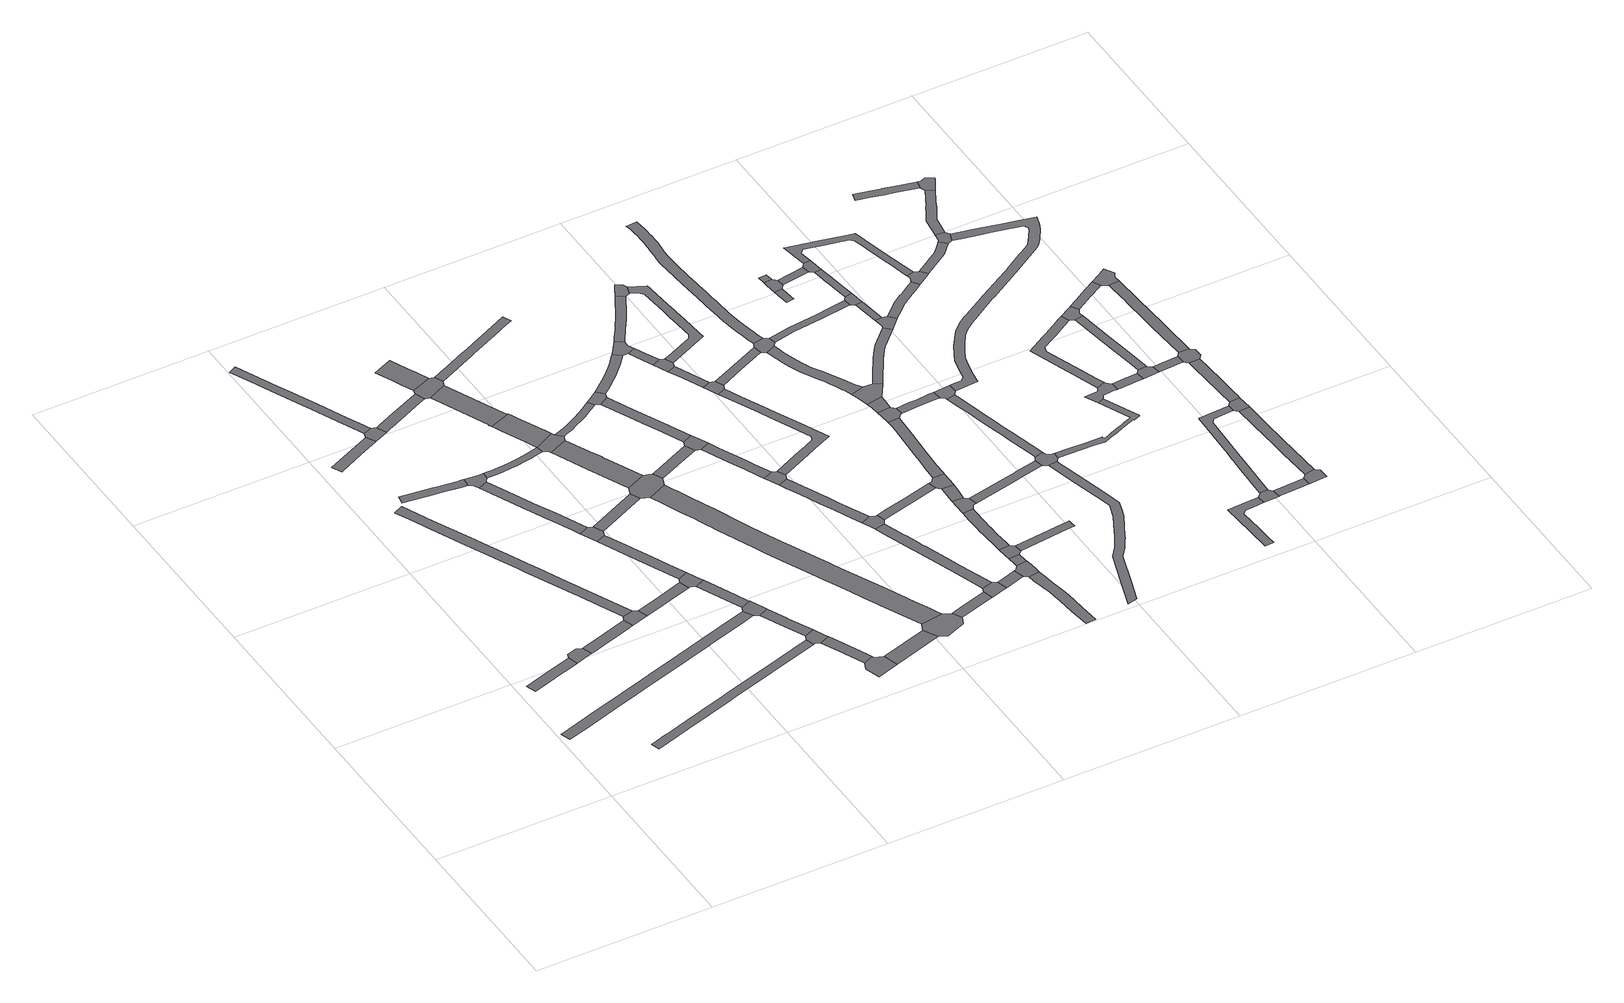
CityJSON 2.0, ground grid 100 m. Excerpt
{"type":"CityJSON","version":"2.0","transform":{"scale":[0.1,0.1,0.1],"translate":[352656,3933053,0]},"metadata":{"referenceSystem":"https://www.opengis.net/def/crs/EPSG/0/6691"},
"CityObjects":{
"road1":{"type":"Road","attributes":{"RoadStructureAttribute.sectionType":"1"},"geometry":[{"type":"MultiSurface","lod":"1","boundaries":[[[0,1,2,3,4,5,6,7,8,9]]]}]},
"road2":{"type":"Road","geometry":[{"type":"MultiSurface","lod":"1","boundaries":[[[10,6,5,11,12,13,14]]]}]},
"road3":{"type":"Road","attributes":{"RoadStructureAttribute.sectionType":"1"},"geometry":[{"type":"MultiSurface","lod":"1","boundaries":[[[15,16,17,18,19,20,21,22,23,24,25,26,27,28,29,30,31,32,33,34,35,36,37,38,39,40,41]]]}]},
"road4":{"type":"Road","attributes":{"RoadStructureAttribute.sectionType":"1"},"geometry":[{"type":"MultiSurface","lod":"1","boundaries":[[[12,42,43,44,45,46,47,48,49,50,13]]]}]},
"road5":{"type":"Road","attributes":{"RoadStructureAttribute.sectionType":"1"},"geometry":[{"type":"MultiSurface","lod":"1","boundaries":[[[51,52,53,54,55,56,57,58,59,60,61,62,63,64,65,66,67,68,69,70,71,72]]]}]},
"road6":{"type":"Road","attributes":{"RoadStructureAttribute.sectionType":"1"},"geometry":[{"type":"MultiSurface","lod":"1","boundaries":[[[73,74,75,76,77,78,79,80,81,82,83,84,85,86,87,88,89,90,91,92,93,94,95,96,97,98,99,100,101]]]}]},
"road7":{"type":"Road","attributes":{"RoadStructureAttribute.sectionType":"1"},"geometry":[{"type":"MultiSurface","lod":"1","boundaries":[[[102,103,104,105,106,107,108,109]]]}]},
"road8":{"type":"Road","geometry":[{"type":"MultiSurface","lod":"1","boundaries":[[[87,86,47,46,110,111]]]}]},
"road9":{"type":"Road","attributes":{"RoadStructureAttribute.sectionType":"1"},"geometry":[{"type":"MultiSurface","lod":"1","boundaries":[[[112,113,114,115,116,117,118,119,120,121,122,123,124]]]}]},
"road10":{"type":"Road","attributes":{"RoadStructureAttribute.sectionType":"1"},"geometry":[{"type":"MultiSurface","lod":"1","boundaries":[[[125,126,127,128,129,130,131,132,133,134,135,136,137,138,139,140,141,142,143]]]}]},
"road11":{"type":"Road","geometry":[{"type":"MultiSurface","lod":"1","boundaries":[[[144,125,143,106,105,145,146]]]}]},
"road12":{"type":"Road","attributes":{"RoadStructureAttribute.sectionType":"1"},"geometry":[{"type":"MultiSurface","lod":"1","boundaries":[[[110,147,148,149,111]]]}]},
"road13":{"type":"Road","geometry":[{"type":"MultiSurface","lod":"1","boundaries":[[[123,150,151,152,153,154,155,156,157,124]]]}]},
"road14":{"type":"Road","attributes":{"RoadStructureAttribute.sectionType":"1"},"geometry":[{"type":"MultiSurface","lod":"1","boundaries":[[[158,159,160,153,152,161,162,163,164,165,166,167]]]}]},
"road15":{"type":"Road","geometry":[{"type":"MultiSurface","lod":"1","boundaries":[[[168,169,170,167,166,171]]]}]},
"road16":{"type":"Road","attributes":{"RoadStructureAttribute.sectionType":"1"},"geometry":[{"type":"MultiSurface","lod":"1","boundaries":[[[172,173,174,175,176,146,145,177,178,179,180,181]]]}]},
"road17":{"type":"Road","attributes":{"RoadStructureAttribute.sectionType":"1"},"geometry":[{"type":"MultiSurface","lod":"1","boundaries":[[[182,183,184,185,186,168,171,187,188,189,190,191]]]}]},
"road18":{"type":"Road","geometry":[{"type":"MultiSurface","lod":"1","boundaries":[[[190,192,148,147,193,194,195,196,191]]]}]},
"road19":{"type":"Road","attributes":{"RoadStructureAttribute.sectionType":"1"},"geometry":[{"type":"MultiSurface","lod":"1","boundaries":[[[197,198,199,195,194,200,201]]]}]},
"road20":{"type":"Road","geometry":[{"type":"MultiSurface","lod":"1","boundaries":[[[202,203,204,197,201,205,28,27]]]}]},
"road21":{"type":"Road","attributes":{"RoadStructureAttribute.sectionType":"1"},"geometry":[{"type":"MultiSurface","lod":"1","boundaries":[[[206,207,208,209,210,211,212,213,155,154,214,215,216,217,218,219,220,221,222,223,224]]]}]},
"road22":{"type":"Road","attributes":{"RoadStructureAttribute.sectionType":"1"},"geometry":[{"type":"MultiSurface","lod":"1","boundaries":[[[202,225,226,227,228,229,230,203]]]}]},
"road23":{"type":"Road","geometry":[{"type":"MultiSurface","lod":"1","boundaries":[[[231,232,233,234,228,227,51,72]]]}]},
"road24":{"type":"Road","attributes":{"RoadStructureAttribute.sectionType":"1"},"geometry":[{"type":"MultiSurface","lod":"1","boundaries":[[[235,236,237,170,169,238,239,240]]]}]},
"road25":{"type":"Road","attributes":{"RoadStructureAttribute.sectionType":"1"},"geometry":[{"type":"MultiSurface","lod":"1","boundaries":[[[232,241,242,243,244,245,233]]]}]},
"road26":{"type":"Road","geometry":[{"type":"MultiSurface","lod":"1","boundaries":[[[246,243,242,247,248,249,250]]]}]},
"road27":{"type":"Road","attributes":{"RoadStructureAttribute.sectionType":"1"},"geometry":[{"type":"MultiSurface","lod":"1","boundaries":[[[251,252,253,254,255,256,257,258]]]}]},
"road28":{"type":"Road","geometry":[{"type":"MultiSurface","lod":"1","boundaries":[[[180,259,260,261,262,255,254,181]]]}]},
"road29":{"type":"Road","attributes":{"RoadStructureAttribute.sectionType":"1"},"geometry":[{"type":"MultiSurface","lod":"1","boundaries":[[[263,264,265,260,259,266,267,268,269,270]]]}]},
"road30":{"type":"Road","attributes":{"RoadStructureAttribute.sectionType":"7"},"geometry":[{"type":"MultiSurface","lod":"1","boundaries":[[[271,272,273,274,275,276,224,277,278,279,280,281,282,283,284,285,263,270]]]}]},
"road31":{"type":"Road","geometry":[{"type":"MultiSurface","lod":"1","boundaries":[[[286,287,277,224,223,288,289,290]]]}]},
"road32":{"type":"Road","attributes":{"RoadStructureAttribute.sectionType":"1"},"geometry":[{"type":"MultiSurface","lod":"1","boundaries":[[[291,292,293,294,290,289,295,296]]]}]},
"road33":{"type":"Road","attributes":{"RoadStructureAttribute.sectionType":"1"},"geometry":[{"type":"MultiSurface","lod":"1","boundaries":[[[249,297,298,250]]]}]},
"road34":{"type":"Road","geometry":[{"type":"MultiSurface","lod":"1","boundaries":[[[235,240,299,300,301,302,303,291,296]]]}]},
"road35":{"type":"Road","attributes":{"RoadStructureAttribute.sectionType":"1"},"geometry":[{"type":"MultiSurface","lod":"1","boundaries":[[[304,305,306,307,308,309,310,311,312,313,314,315,316,317,318,319,320,321,322,323,324,325,326,327,328,329,330,300,299,331,332,333,334,335,336,337,338,339,340,341,342,343,344,345,346,347,348,349,350,351,352,353]]]}]},
"road36":{"type":"Road","attributes":{"RoadStructureAttribute.sectionType":"1"},"geometry":[{"type":"MultiSurface","lod":"1","boundaries":[[[286,354,355,356,357,358,359,360,361,362,363,364,365,366,367,287]]]}]},
"road37":{"type":"Road","attributes":{"RoadStructureAttribute.sectionType":"1"},"geometry":[{"type":"MultiSurface","lod":"1","boundaries":[[[368,369,370,371,372,373,374,375,376,377,378,379,380,381,382,383,262,261]]]}]},
"road38":{"type":"Road","geometry":[{"type":"MultiSurface","lod":"1","boundaries":[[[352,298,297,384,385,386,387,353]]]}]},
"road39":{"type":"Road","attributes":{"RoadStructureAttribute.sectionType":"1"},"geometry":[{"type":"MultiSurface","lod":"1","boundaries":[[[302,388,389,390,391,392,393,394,303]]]}]},
"road40":{"type":"Road","geometry":[{"type":"MultiSurface","lod":"1","boundaries":[[[395,396,363,362,397,398,399]]]}]},
"road41":{"type":"Road","attributes":{"RoadStructureAttribute.sectionType":"1"},"geometry":[{"type":"MultiSurface","lod":"1","boundaries":[[[400,401,402,403,404,398,397,405,406,407,408,409]]]}]},
"road42":{"type":"Road","geometry":[{"type":"MultiSurface","lod":"1","boundaries":[[[410,400,409,391,390,411]]]}]},
"road43":{"type":"Road","attributes":{"RoadStructureAttribute.sectionType":"1"},"geometry":[{"type":"MultiSurface","lod":"1","boundaries":[[[412,413,414,415,416,387,386]]]}]},
"road44":{"type":"Road","attributes":{"RoadStructureAttribute.sectionType":"1"},"geometry":[{"type":"MultiSurface","lod":"1","boundaries":[[[417,418,419,420,421,422,423,424,425,410,411]]]}]},
"road45":{"type":"Road","geometry":[{"type":"MultiSurface","lod":"1","boundaries":[[[426,427,422,421,428,429,430,431]]]}]},
"road46":{"type":"Road","attributes":{"RoadStructureAttribute.sectionType":"1"},"geometry":[{"type":"MultiSurface","lod":"1","boundaries":[[[432,433,434,435,436,437,438,439,440,441,442,443,444,445,395,399]]]}]},
"road47":{"type":"Road","attributes":{"RoadStructureAttribute.sectionType":"1"},"geometry":[{"type":"MultiSurface","lod":"1","boundaries":[[[430,446,447,448,449,450,451,452,453,454,455,456,431]]]}]},
"road48":{"type":"Road","geometry":[{"type":"MultiSurface","lod":"1","boundaries":[[[457,458,459,460,453,452,461,462]]]}]},
"road49":{"type":"Road","attributes":{"RoadStructureAttribute.sectionType":"1"},"geometry":[{"type":"MultiSurface","lod":"1","boundaries":[[[463,464,465,466,467,468,469,470,471,472,473,474,475,476,477,478,457,462]]]}]},
"road50":{"type":"Road","geometry":[{"type":"MultiSurface","lod":"1","boundaries":[[[469,415,414,479,480,481,482,483,470]]]}]},
"road51":{"type":"Road","geometry":[{"type":"MultiSurface","lod":"1","boundaries":[[[484,485,486,441,440,487,488,489,490]]]}]},
"road52":{"type":"Road","attributes":{"RoadStructureAttribute.sectionType":"1"},"geometry":[{"type":"MultiSurface","lod":"1","boundaries":[[[482,481,491,492]]]}]},
"road53":{"type":"Road","attributes":{"RoadStructureAttribute.sectionType":"1"},"geometry":[{"type":"MultiSurface","lod":"1","boundaries":[[[493,494,495,496,488,487]]]}]},
"road54":{"type":"Road","geometry":[{"type":"MultiSurface","lod":"1","boundaries":[[[495,494,497,498,499,500,501]]]}]},
"road55":{"type":"Road","attributes":{"RoadStructureAttribute.sectionType":"1"},"geometry":[{"type":"MultiSurface","lod":"1","boundaries":[[[497,502,503,504,505,498]]]}]},
"road56":{"type":"Road","attributes":{"RoadStructureAttribute.sectionType":"1"},"geometry":[{"type":"MultiSurface","lod":"1","boundaries":[[[506,507,508,509,510,511,512,513,514,515,516,517,518,519,520,521,522,523,524,525,526]]]}]},
"road57":{"type":"Road","geometry":[{"type":"MultiSurface","lod":"1","boundaries":[[[527,528,529,504,503,530,531]]]}]},
"road58":{"type":"Road","attributes":{"RoadStructureAttribute.sectionType":"1"},"geometry":[{"type":"MultiSurface","lod":"1","boundaries":[[[532,533,534,535,536,537,538,539,540,427,426,541,542,543,544,545,546,547,527,531]]]}]},
"road59":{"type":"Road","attributes":{"RoadStructureAttribute.sectionType":"1"},"geometry":[{"type":"MultiSurface","lod":"1","boundaries":[[[548,549,550,459,458,551,552,553,554,555]]]}]},
"road60":{"type":"Road","geometry":[{"type":"MultiSurface","lod":"1","boundaries":[[[491,506,526,556,557,558,559,560,492]]]}]},
"road61":{"type":"Road","attributes":{"RoadStructureAttribute.sectionType":"1"},"geometry":[{"type":"MultiSurface","lod":"1","boundaries":[[[561,562,559,558,563,564]]]}]},
"road62":{"type":"Road","attributes":{"RoadStructureAttribute.sectionType":"1"},"geometry":[{"type":"MultiSurface","lod":"1","boundaries":[[[565,566,567,568,569,570,571,484,490,572,573,574,575,576,577]]]}]},
"road63":{"type":"Road","geometry":[{"type":"MultiSurface","lod":"1","boundaries":[[[578,579,561,564,580,581,582]]]}]},
"road64":{"type":"Road","attributes":{"RoadStructureAttribute.sectionType":"1"},"geometry":[{"type":"MultiSurface","lod":"1","boundaries":[[[583,584,585,586,587,588,589,590,591,592,593,594,595,596,597,598,578,582]]]}]},
"road65":{"type":"Road","attributes":{"RoadStructureAttribute.sectionType":"1"},"geometry":[{"type":"MultiSurface","lod":"1","boundaries":[[[500,599,600,601,602,603,604,605,606,607,608,609,610,611,612,613,614,615,616,617,618,619,620,621,501]]]}]},
"road66":{"type":"Road","geometry":[{"type":"MultiSurface","lod":"1","boundaries":[[[622,623,624,625,591,590,626,627,628]]]}]},
"road67":{"type":"Road","attributes":{"RoadStructureAttribute.sectionType":"1"},"geometry":[{"type":"MultiSurface","lod":"1","boundaries":[[[528,629,630,631,632,633,529]]]}]},
"road68":{"type":"Road","attributes":{"RoadStructureAttribute.sectionType":"1"},"geometry":[{"type":"MultiSurface","lod":"1","boundaries":[[[634,635,636,637,638,639,623,622]]]}]},
"road69":{"type":"Road","geometry":[{"type":"MultiSurface","lod":"1","boundaries":[[[609,608,640,641,642,565,577]]]}]},
"road70":{"type":"Road","geometry":[{"type":"MultiSurface","lod":"1","boundaries":[[[554,637,636,643,644,645,646,555]]]}]},
"road71":{"type":"Road","attributes":{"RoadStructureAttribute.sectionType":"1"},"geometry":[{"type":"MultiSurface","lod":"1","boundaries":[[[647,648,649,650,581,580]]]}]},
"road72":{"type":"Road","attributes":{"RoadStructureAttribute.sectionType":"1"},"geometry":[{"type":"MultiSurface","lod":"1","boundaries":[[[651,652,653,654,655,656,657,658,645,644,659,660,661,662,663,664,665,666]]]}]},
"road73":{"type":"Road","geometry":[{"type":"MultiSurface","lod":"1","boundaries":[[[667,668,669,670,671,672,631,630]]]}]},
"road74":{"type":"Road","attributes":{"RoadStructureAttribute.sectionType":"1"},"geometry":[{"type":"MultiSurface","lod":"1","boundaries":[[[673,674,675,676,677,678,679,680,681,682,683,684,668,667,685,686,687,688,689,690,691,692,693,694,695,696,697,698,699,700,701,702,703,704]]]}]},
"road75":{"type":"Road","geometry":[{"type":"MultiSurface","lod":"1","boundaries":[[[705,706,707,708,709,710,711,651,666]]]}]},
"road76":{"type":"Road","attributes":{"RoadStructureAttribute.sectionType":"1"},"geometry":[{"type":"MultiSurface","lod":"1","boundaries":[[[627,712,713,714,715,716,717,718,628]]]}]},
"road77":{"type":"Road","attributes":{"RoadStructureAttribute.sectionType":"1"},"geometry":[{"type":"MultiSurface","lod":"1","boundaries":[[[719,720,721,722,709,708,723,724]]]}]},
"road78":{"type":"Road","geometry":[{"type":"MultiSurface","lod":"1","boundaries":[[[703,725,726,727,719,724,728,729,730,704]]]}]},
"road79":{"type":"Road","attributes":{"RoadStructureAttribute.sectionType":"1"},"geometry":[{"type":"MultiSurface","lod":"1","boundaries":[[[731,732,733,734,735,736,737,738,739,740,741,742,743,744,745,746,747,748,749,750,751,752,753,754,755,756,757,758]]]}]},
"road80":{"type":"Road","attributes":{"RoadStructureAttribute.sectionType":"1"},"geometry":[{"type":"MultiSurface","lod":"1","boundaries":[[[759,760,761,762,763,764,765,766,767,768,769,770,771,772,773,774,775,776,777,778,779,780,781,782,783,784,785,786,672,671,787,788,789,790,791,792,793,794,795,796,797,798,799,800,801,802,803,804,805,806,807,808,809,810,811,812,813,814,815,816,817,818,819,820]]]}]},
"road81":{"type":"Road","attributes":{"RoadStructureAttribute.sectionType":"1"},"geometry":[{"type":"MultiSurface","lod":"1","boundaries":[[[706,821,822,823,824,825,826,827,828,707]]]}]},
"road82":{"type":"Road","attributes":{"RoadStructureAttribute.sectionType":"1"},"geometry":[{"type":"MultiSurface","lod":"1","boundaries":[[[829,830,831,670,669,832,833,834,835,836]]]}]},
"road83":{"type":"Road","geometry":[{"type":"MultiSurface","lod":"1","boundaries":[[[745,837,838,839,840,841,842,843,844,845,715,714,746]]]}]},
"road84":{"type":"Road","attributes":{"RoadStructureAttribute.sectionType":"1"},"geometry":[{"type":"MultiSurface","lod":"1","boundaries":[[[846,847,848,849,850,851,852,853,854,843,842,855,856,857,858,859,860,861,862]]]}]},
"road85":{"type":"Road","attributes":{"RoadStructureAttribute.sectionType":"1"},"geometry":[{"type":"MultiSurface","lod":"1","boundaries":[[[863,864,865,866,867,868,730,729,869,870,871,872,873,874,875,876,877]]]}]},
"road86":{"type":"Road","geometry":[{"type":"MultiSurface","lod":"1","boundaries":[[[825,824,878,846,862,879,880]]]}]},
"road87":{"type":"Road","attributes":{"RoadStructureAttribute.sectionType":"1"},"geometry":[{"type":"MultiSurface","lod":"1","boundaries":[[[881,882,883,884,885,886]]]}]},
"road88":{"type":"Road","geometry":[{"type":"MultiSurface","lod":"1","boundaries":[[[887,888,889,890,891,881,886]]]}]},
"road89":{"type":"Road","attributes":{"RoadStructureAttribute.sectionType":"1"},"geometry":[{"type":"MultiSurface","lod":"1","boundaries":[[[892,893,890,889]]]}]},
"road90":{"type":"Road","attributes":{"RoadStructureAttribute.sectionType":"1"},"geometry":[{"type":"MultiSurface","lod":"1","boundaries":[[[888,887,894,895]]]}]},
"road91":{"type":"Road","attributes":{"RoadStructureAttribute.sectionType":"1"},"geometry":[{"type":"MultiSurface","lod":"1","boundaries":[[[896,897,898,899]]]}]},
"road92":{"type":"Road","geometry":[{"type":"MultiSurface","lod":"1","boundaries":[[[876,900,901,902,899,898,903,904,877]]]}]},
"road93":{"type":"Road","geometry":[{"type":"MultiSurface","lod":"1","boundaries":[[[835,905,897,896,906,907,908,909,910,836]]]}]},
"road94":{"type":"Road","attributes":{"RoadStructureAttribute.sectionType":"1"},"geometry":[{"type":"MultiSurface","lod":"1","boundaries":[[[911,912,913,914,909,908,915,916,917]]]}]},
"road95":{"type":"Road","geometry":[{"type":"MultiSurface","lod":"1","boundaries":[[[894,911,917,918,919,895]]]}]},
"road96":{"type":"Road","attributes":{"RoadStructureAttribute.sectionType":"1"},"geometry":[{"type":"MultiSurface","lod":"1","boundaries":[[[920,921,922,923,924,925,926,927,928,929,930,931,932,933,934,935,936,937,838,837,938,939,940,941,942,943,944,945,946,947,948,949,950,951,952]]]}]},
"road97":{"type":"Road","attributes":{"RoadStructureAttribute.sectionType":"1"},"geometry":[{"type":"MultiSurface","lod":"1","boundaries":[[[953,954,955,956,957,958,959,960,961,962,963,964,965,966]]]}]},
"road98":{"type":"Road","attributes":{"RoadStructureAttribute.sectionType":"1"},"geometry":[{"type":"MultiSurface","lod":"1","boundaries":[[[967,968,969,970,971,902,901,972,973,974,975,976,977]]]}]},
"road99":{"type":"Road","attributes":{"RoadStructureAttribute.sectionType":"1"},"geometry":[{"type":"MultiSurface","lod":"1","boundaries":[[[978,979,980,981,982,983,984,985,919,918,986,987,988,989,990,991,992,993,994,995,996,997,998,999]]]}]},
"road100":{"type":"Road","geometry":[{"type":"MultiSurface","lod":"1","boundaries":[[[1000,966,965,1001,1002,1003,1004]]]}]},
"road101":{"type":"Road","geometry":[{"type":"MultiSurface","lod":"1","boundaries":[[[951,1005,1006,1007,1008,1009,1010,1011,1012,1013,1014,952]]]}]},
"road102":{"type":"Road","geometry":[{"type":"MultiSurface","lod":"1","boundaries":[[[976,1015,1016,1017,999,998,1018,1019,977]]]}]},
"road103":{"type":"Road","attributes":{"RoadStructureAttribute.sectionType":"1"},"geometry":[{"type":"MultiSurface","lod":"1","boundaries":[[[1020,1021,1022,1023,1024,1025,1026,1012,1011,1027,1028,1029,1030,1031,1032,1033,1034,1035,1036]]]}]},
"road104":{"type":"Road","attributes":{"RoadStructureAttribute.sectionType":"1"},"geometry":[{"type":"MultiSurface","lod":"1","boundaries":[[[1037,1038,1039,1040,1041,1002,1001]]]}]},
"road105":{"type":"Road","attributes":{"RoadStructureAttribute.sectionType":"1"},"geometry":[{"type":"MultiSurface","lod":"1","boundaries":[[[1042,1043,1044,1045,1046,1047,1048,1008,1007]]]}]},
"road106":{"type":"Road","attributes":{"RoadStructureAttribute.sectionType":"1"},"geometry":[{"type":"MultiSurface","lod":"1","boundaries":[[[1049,1050,1051,1052,1053,1054,1055,1056,1057,1058,1059,1060,1061,1062,1063,1064,1065,1066,1067,1068,1069,1070,1071,1072,1073,1074,1075,1076,1077,1078,1079,1080,880,879,1081,1082,1083,1084,1085,1086,1087,1088,1089,1090,1091,1092,1093,1094,1095,1096,1097,1098,1099,1100,1101,1102,1103,1104,1105,1106,1107,1108,1109,1110,1111]]]}]},
"road107":{"type":"Road","attributes":{"RoadStructureAttribute.sectionType":"1"},"geometry":[{"type":"MultiSurface","lod":"1","boundaries":[[[1112,1113,1114,1115,1116,1117,1118,1004,1003,1119,1120,1121,1122,1123,1124,1125,1126]]]}]},
"road108":{"type":"Road","attributes":{"RoadStructureAttribute.sectionType":"1"},"geometry":[{"type":"MultiSurface","lod":"1","boundaries":[[[1016,1127,1128,1129,1130,1131,1132,1133,1017]]]}]},
"road109":{"type":"Road","geometry":[{"type":"MultiSurface","lod":"1","boundaries":[[[1134,1135,1040,1039,1136,1137]]]}]},
"road110":{"type":"Road","geometry":[{"type":"MultiSurface","lod":"1","boundaries":[[[1138,1045,1044,1139,1140,1141]]]}]},
"road111":{"type":"Road","attributes":{"RoadStructureAttribute.sectionType":"1"},"geometry":[{"type":"MultiSurface","lod":"1","boundaries":[[[1142,1143,1144,1145,1138,1141,1146,1147,1148,1149,1150,1151]]]}]},
"road112":{"type":"Road","attributes":{"RoadStructureAttribute.sectionType":"1"},"geometry":[{"type":"MultiSurface","lod":"1","boundaries":[[[1152,1153,1154,1155,1135,1134,1156,1157,1158,1159,1160,1161,1162,1163]]]}]},
"road113":{"type":"Road","geometry":[{"type":"MultiSurface","lod":"1","boundaries":[[[1164,1165,1166,1129,1128,1049,1111]]]}]},
"road114":{"type":"Road","geometry":[{"type":"MultiSurface","lod":"1","boundaries":[[[1150,1167,1168,1169,1170,1171,1172,1036,1035,1151]]]}]},
"road115":{"type":"Road","attributes":{"RoadStructureAttribute.sectionType":"1"},"geometry":[{"type":"MultiSurface","lod":"1","boundaries":[[[1173,1140,1139,1174]]]}]},
"road116":{"type":"Road","geometry":[{"type":"MultiSurface","lod":"1","boundaries":[[[1125,1163,1162,1175,1176,1126]]]}]},
"road117":{"type":"Road","attributes":{"RoadStructureAttribute.sectionType":"1"},"geometry":[{"type":"MultiSurface","lod":"1","boundaries":[[[1177,1178,1179,1180,1181,1182,1183,1184,1185,1186,1187,1188,1189,1190]]]}]},
"road118":{"type":"Road","attributes":{"RoadStructureAttribute.sectionType":"1"},"geometry":[{"type":"MultiSurface","lod":"1","boundaries":[[[1175,1191,1192,1193,1194,1195,1196,1197,1198,1199,1200,1176]]]}]},
"road119":{"type":"Road","attributes":{"RoadStructureAttribute.sectionType":"1"},"geometry":[{"type":"MultiSurface","lod":"1","boundaries":[[[1201,1202,1203,1204,1205,1165,1164,1206,1207,1208,1209,1210,1211,1212]]]}]},
"road120":{"type":"Road","attributes":{"RoadStructureAttribute.sectionType":"1"},"geometry":[{"type":"MultiSurface","lod":"1","boundaries":[[[1213,1214,1215,1216,1170,1169,1217,1218,1219]]]}]},
"road121":{"type":"Road","geometry":[{"type":"MultiSurface","lod":"1","boundaries":[[[1197,1196,1220,1221,1222,1223,1224,1173,1174]]]}]},
"road122":{"type":"Road","attributes":{"RoadStructureAttribute.sectionType":"1"},"geometry":[{"type":"MultiSurface","lod":"1","boundaries":[[[1225,1226,1227,1228,1229,1230,1231,1232,1223,1222,1233,1234,1235,1236,1237,1238,1239]]]}]},
"road123":{"type":"Road","geometry":[{"type":"MultiSurface","lod":"1","boundaries":[[[1211,1240,1241,1242,1243,1177,1190,1212]]]}]},
"road124":{"type":"Road","geometry":[{"type":"MultiSurface","lod":"1","boundaries":[[[1244,1245,1246,1247,1213,1219,1225,1239]]]}]}
},
"vertices":[
[81,893,0],[102,899,0],[178,922,0],[248,944,0],[322,967,0],[369,981,0],[351,1038,0],[246,1006,0],[209,995,0],[63,951,0],
[362,1066,0],[417,996,0],[467,1012,0],[449,1069,0],[421,1082,0],
[43,483,0],[135,511,0],[152,516,0],[398,593,0],[438,605,0],[624,663,0],[671,677,0],[724,693,0],[1011,781,0],[1028,786,0],[1115,813,0],[1243,853,0],[1308,873,0],[1280,928,0],[1248,918,0],[993,839,0],[829,788,0],[706,751,0],[630,727,0],[584,713,0],[461,675,0],[420,662,0],[343,639,0],[240,607,0],[192,593,0],[134,575,0],[25,541,0],
[482,1016,0],[550,1037,0],[613,1057,0],[735,1095,0],[753,1100,0],[735,1158,0],[593,1114,0],[562,1104,0],[467,1075,0],
[1440,579,0],[1160,492,0],[1153,490,0],[1127,482,0],[885,409,0],[867,403,0],[719,357,0],[622,327,0],[580,314,0],[496,288,0],[451,275,0],[442,272,0],[372,251,0],[387,202,0],[584,263,0],[595,266,0],[882,354,0],[920,366,0],[1127,430,0],[1170,443,0],[1192,450,0],[1454,531,0],
[170,2448,0],[219,2341,0],[248,2276,0],[351,2052,0],[373,2004,0],[458,1818,0],[481,1769,0],[499,1730,0],[560,1596,0],[606,1495,0],[623,1459,0],[623,1458,0],[703,1282,0],[747,1185,0],[807,1200,0],[770,1281,0],[678,1483,0],[673,1494,0],[641,1563,0],[554,1753,0],[553,1756,0],[520,1828,0],[492,1889,0],[442,1998,0],[427,2029,0],[397,2096,0],[375,2144,0],[303,2301,0],[225,2473,0],
[104,2855,0],[112,2859,0],[252,2924,0],[369,2977,0],[339,3030,0],[328,3024,0],[230,2980,0],[78,2910,0],
[852,1131,0],[833,1188,0],
[589,2504,0],[585,2505,0],[562,2506,0],[472,2517,0],[428,2523,0],[248,2545,0],[242,2496,0],[415,2475,0],[459,2469,0],[556,2457,0],[576,2455,0],[590,2454,0],[595,2504,0],
[395,3079,0],[365,3145,0],[336,3208,0],[260,3375,0],[224,3453,0],[196,3516,0],[158,3597,0],[128,3664,0],[54,3825,0],[9,3804,0],[42,3729,0],[63,3684,0],[111,3577,0],[179,3432,0],[216,3352,0],[232,3316,0],[279,3213,0],[320,3123,0],[348,3058,0],
[409,3074,0],[448,3013,0],[423,3068,0],
[1137,1218,0],[1120,1276,0],[981,1233,0],
[594,2451,0],[616,2436,0],[629,2407,0],[683,2432,0],[700,2457,0],[701,2497,0],[681,2497,0],[635,2501,0],
[858,2051,0],[812,2149,0],[722,2347,0],[752,2138,0],[758,2124,0],[803,2026,0],[815,2000,0],[866,1891,0],[884,1850,0],[938,1876,0],
[981,1781,0],[992,1810,0],[966,1866,0],[927,1756,0],
[684,3187,0],[577,3139,0],[521,3113,0],[478,3094,0],[456,3084,0],[480,3027,0],[490,3032,0],[709,3133,0],[741,3147,0],[718,3202,0],
[1142,1429,0],[1101,1518,0],[1085,1555,0],[1065,1598,0],[1033,1668,0],[981,1637,0],[1025,1540,0],[1029,1530,0],[1132,1304,0],[1188,1330,0],
[1120,1277,0],[1148,1222,0],[1176,1209,0],[1230,1236,0],[1212,1276,0],
[1347,980,0],[1341,992,0],[1310,1061,0],[1249,1046,0],[1291,955,0],
[1336,860,0],[1390,885,0],[1380,907,0],[1289,950,0],
[1000,2533,0],[945,2520,0],[903,2512,0],[861,2505,0],[822,2501,0],[772,2498,0],[759,2498,0],[726,2497,0],[709,2457,0],[751,2457,0],[788,2459,0],[795,2459,0],[838,2463,0],[881,2468,0],[923,2474,0],[965,2482,0],[1008,2491,0],[1039,2499,0],[1034,2541,0],
[1345,840,0],[1389,743,0],[1452,606,0],[1507,632,0],[1445,766,0],[1441,774,0],
[1464,534,0],[1490,521,0],[1546,547,0],[1533,575,0],
[1252,1996,0],[1113,1933,0],[1109,1931,0],[1100,1860,0],[1134,1876,0],[1277,1942,0],
[1550,393,0],[1601,281,0],[1657,307,0],[1644,337,0],[1569,498,0],
[1663,295,0],[1581,235,0],[1608,149,0],[1733,188,0],[1708,275,0],
[630,3441,0],[672,3350,0],[698,3293,0],[726,3230,0],[837,3276,0],[806,3344,0],[782,3396,0],[739,3491,0],
[768,3138,0],[875,3190,0],[887,3219,0],[865,3265,0],
[1035,2838,0],[996,2924,0],[905,3125,0],[780,3112,0],[881,2889,0],[917,2811,0],[913,2809,0],[920,2795,0],
[930,2775,0],[932,2771,0],[934,2765,0],[945,2742,0],[1005,2606,0],[1023,2565,0],[1149,2603,0],[1146,2609,0],[1131,2642,0],[1130,2644,0],[1070,2773,0],[1059,2797,0],[1051,2813,0],[1047,2825,0],[1040,2840,0],
[1193,2550,0],[1158,2582,0],[1067,2487,0],[1074,2471,0],[1181,2522,0],
[1378,2093,0],[1277,2313,0],[1274,2321,0],[1243,2387,0],[1165,2270,0],[1269,2044,0],
[2018,277,0],[1976,357,0],
[1324,1924,0],[1432,1975,0],[1448,2017,0],[1450,2022,0],[1425,2077,0],
[2106,453,0],[2091,486,0],[2053,570,0],[2013,657,0],[2002,682,0],[1969,754,0],[1876,954,0],[1848,1015,0],[1836,1042,0],[1774,1177,0],[1758,1212,0],[1752,1226,0],[1732,1269,0],[1728,1277,0],[1683,1380,0],[1660,1433,0],[1639,1482,0],[1596,1585,0],[1576,1636,0],[1564,1666,0],[1555,1688,0],[1529,1750,0],[1511,1791,0],[1505,1806,0],[1477,1873,0],[1467,1896,0],[1451,1931,0],[1357,1848,0],[1400,1744,0],[1430,1674,0],[1443,1642,0],[1465,1590,0],[1466,1587,0],[1486,1538,0],[1528,1435,0],[1573,1332,0],[1599,1271,0],[1618,1227,0],[1641,1177,0],[1645,1168,0],[1646,1167,0],[1691,1068,0],[1764,910,0],[1767,904,0],[1818,792,0],[1849,723,0],[1886,643,0],[1891,631,0],[1996,403,0],[2121,421,0],
[1214,2560,0],[1253,2575,0],[1291,2595,0],[1330,2614,0],[1357,2630,0],[1367,2636,0],[1405,2660,0],[1440,2683,0],[1445,2686,0],[1422,2722,0],[1375,2691,0],[1344,2672,0],[1310,2652,0],[1234,2613,0],
[1112,3324,0],[1133,3334,0],[1291,3406,0],[1325,3422,0],[1340,3429,0],[1381,3447,0],[1413,3462,0],[1392,3507,0],[1310,3469,0],[1233,3434,0],[1201,3419,0],[1116,3381,0],[1094,3370,0],[1084,3366,0],[963,3310,0],[904,3283,0],
[2064,257,0],[2175,302,0],[2195,348,0],[2167,401,0],
[1565,2074,0],[1601,2090,0],[1699,2135,0],[1673,2190,0],[1541,2130,0],[1501,2112,0],[1445,2086,0],
[1498,2775,0],[1442,2735,0],[1474,2677,0],[1526,2708,0],[1533,2736,0],
[1738,2244,0],[1685,2360,0],[1682,2367,0],[1634,2470,0],[1589,2570,0],[1547,2517,0],[1580,2445,0],[1609,2383,0],[1618,2364,0],[1684,2219,0],
[1782,2151,0],[1727,2125,0],
[2196,349,0],[2265,369,0],[2401,410,0],[2384,468,0],[2216,416,0],
[1782,2004,0],[1809,1944,0],[1836,1887,0],[1873,1806,0],[1886,1776,0],[1941,1802,0],[1896,1900,0],[1875,1946,0],[1810,2088,0],
[1991,1745,0],[1969,1790,0],[1902,1741,0],[1907,1730,0],[1924,1692,0],[1980,1717,0],
[1564,2761,0],[1596,2787,0],[1626,2813,0],[1653,2839,0],[1656,2842,0],[1685,2871,0],[1712,2900,0],[1738,2932,0],[1758,2955,0],[1716,2987,0],[1711,2981,0],[1661,2922,0],[1615,2873,0],[1568,2831,0],
[1941,1654,0],[1977,1577,0],[2028,1465,0],[2062,1389,0],[2092,1325,0],[2119,1265,0],[2133,1234,0],[2188,1259,0],[2186,1264,0],[2111,1427,0],[2083,1489,0],
[2224,1173,0],[2238,1200,0],[2226,1249,0],[2215,1246,0],[2153,1189,0],[2164,1160,0],
[2182,1108,0],[2230,971,0],[2249,919,0],[2262,880,0],[2332,682,0],[2378,547,0],[2396,495,0],[2455,512,0],[2388,702,0],[2359,787,0],[2332,863,0],[2313,917,0],[2306,938,0],[2299,959,0],[2270,1043,0],[2265,1055,0],
[2437,421,0],[2466,430,0],[2500,440,0],[2483,498,0],[2465,507,0],
[1774,3070,0],[1760,3049,0],[1746,3027,0],[1787,2953,0],[1833,2974,0],[1816,3012,0],[1819,3041,0],
[2615,475,0],[2596,534,0],
[1826,2869,0],[1850,2816,0],[1896,2837,0],[1861,2913,0],
[1889,2732,0],[1934,2753,0],[1942,2776,0],[1944,2781,0],[1923,2826,0],
[1925,2654,0],[1978,2539,0],[2024,2560,0],[1938,2745,0],
[2638,459,0],[2643,420,0],[2652,373,0],[2654,363,0],[2659,343,0],[2659,342,0],[2664,316,0],[2670,277,0],[2672,260,0],[2677,225,0],[2678,217,0],[2688,121,0],[2701,2,0],[2759,8,0],[2748,126,0],[2736,243,0],[2731,279,0],[2716,370,0],[2709,412,0],[2709,416,0],[2702,468,0],
[2061,2477,0],[2072,2504,0],[2051,2551,0],[1994,2505,0],[2016,2456,0],
[2051,2380,0],[2121,2227,0],[2146,2172,0],[2187,2081,0],[2249,1944,0],[2239,1916,0],[2154,1877,0],[2144,1872,0],[2062,1834,0],[2169,1827,0],[2256,1868,0],[2326,1900,0],[2251,2062,0],[2191,2192,0],[2169,2241,0],[2101,2389,0],
[2409,1295,0],[2377,1287,0],[2282,1263,0],[2389,1239,0],[2421,1247,0],[2476,1261,0],[2583,1288,0],[2571,1336,0],
[2697,503,0],[2691,556,0],[2690,571,0],[2628,564,0],[2612,539,0],
[2622,628,0],[2626,582,0],[2688,583,0],[2683,633,0],
[1952,3371,0],[1934,3340,0],[1890,3255,0],[1877,3233,0],[1838,3170,0],[1824,3147,0],[1790,3095,0],[1822,3047,0],[1826,3054,0],[1870,3125,0],[1908,3185,0],[1933,3225,0],[1998,3346,0],
[2615,715,0],[2619,663,0],[2702,656,0],[2699,701,0],[2675,720,0],
[2673,752,0],[2668,825,0],[2665,891,0],[2664,893,0],[2663,946,0],[2661,1029,0],[2661,1032,0],[2661,1055,0],[2601,1048,0],[2601,1022,0],[2601,986,0],[2603,914,0],[2604,905,0],[2604,902,0],[2607,841,0],[2612,750,0],
[2175,2887,0],[2172,2922,0],[2161,3045,0],[2155,3121,0],[2153,3135,0],[2148,3189,0],[2135,3335,0],[2134,3348,0],[2132,3365,0],[2042,3405,0],[2026,3356,0],[2069,3338,0],[2087,3314,0],[2091,3269,0],[2102,3155,0],[2104,3130,0],[2106,3106,0],[2110,3052,0],[2111,3042,0],[2118,2965,0],[2120,2935,0],[2106,2909,0],[1952,2839,0],
[2663,1156,0],[2602,1157,0],[2601,1123,0],[2601,1121,0],[2678,1083,0],[2696,1087,0],[2686,1136,0],
[2209,2567,0],[2359,2637,0],[2351,2687,0],[2137,2590,0],[2083,2565,0],
[2669,1218,0],[2672,1258,0],[2672,1264,0],[2605,1270,0],[2604,1259,0],[2602,1187,0],
[2032,3432,0],[1995,3451,0],[1985,3431,0],
[2673,1270,0],[2674,1365,0],[2610,1366,0],[2591,1341,0],
[2989,688,0],[3031,692,0],[3027,725,0],[3026,737,0],
[2634,1851,0],[2635,1817,0],[2635,1815,0],[2635,1781,0],[2621,1544,0],[2620,1535,0],[2613,1425,0],[2610,1367,0],[2674,1376,0],[2675,1440,0],[2680,1527,0],[2681,1549,0],[2693,1743,0],[2695,1771,0],[2695,1815,0],[2698,1853,0],
[2385,2622,0],[2442,2645,0],[2459,2669,0],[2450,2709,0],[2424,2725,0],[2364,2714,0],
[2637,2191,0],[2605,2251,0],[2545,2362,0],[2521,2406,0],[2509,2431,0],[2503,2445,0],[2498,2459,0],[2495,2465,0],[2487,2485,0],[2474,2520,0],[2456,2581,0],[2449,2615,0],[2401,2557,0],[2411,2519,0],[2413,2515,0],[2428,2471,0],[2436,2448,0],[2439,2442,0],[2453,2409,0],[2468,2376,0],[2469,2374,0],[2487,2341,0],[2503,2313,0],[2520,2281,0],[2536,2249,0],[2547,2227,0],[2566,2181,0],[2570,2172,0],[2576,2155,0],[2578,2149,0],[2585,2127,0],[2662,2152,0],
[2719,1876,0],[2726,1877,0],[2723,1926,0],[2701,1947,0],[2626,1940,0],[2630,1901,0],[2633,1860,0],
[2923,1134,0],[2990,1150,0],[3127,1181,0],[3115,1229,0],[2992,1202,0],[2973,1198,0],[2931,1189,0],
[2613,2021,0],[2620,1986,0],[2626,1945,0],[2626,1944,0],[2703,1989,0],[2706,2038,0],
[2595,2096,0],[2606,2055,0],[2613,2022,0],[2756,2120,0],[2758,2123,0],[2717,2148,0],
[3058,178,0],[3119,367,0],[3160,421,0],[3186,464,0],[3199,486,0],[3205,497,0],[3279,640,0],[3294,687,0],[3313,743,0],[3303,785,0],[3292,828,0],[3254,975,0],[3222,1103,0],[3207,1159,0],[3204,1170,0],[3154,1165,0],[3203,972,0],[3249,791,0],[3260,745,0],[3233,661,0],[3206,609,0],[3161,522,0],[3126,462,0],[3119,449,0],[3075,391,0],[3012,202,0],[2957,33,0],[3013,45,0],
[2278,3786,0],[2281,3755,0],[2283,3726,0],[2283,3695,0],[2284,3662,0],[2283,3633,0],[2283,3629,0],[2282,3603,0],[2281,3599,0],[2281,3595,0],[2279,3555,0],[2273,3500,0],[2275,3468,0],[2275,3464,0],[2278,3428,0],[2284,3351,0],[2289,3293,0],[2293,3240,0],[2300,3165,0],[2310,3037,0],[2312,3026,0],[2316,2983,0],[2322,2931,0],[2324,2920,0],[2330,2876,0],[2341,2816,0],[2348,2785,0],[2353,2757,0],[2413,2769,0],[2408,2792,0],[2400,2828,0],[2390,2885,0],[2382,2938,0],[2379,2962,0],[2375,2990,0],[2373,3018,0],[2370,3042,0],[2367,3088,0],[2363,3133,0],[2359,3183,0],[2357,3208,0],[2354,3247,0],[2353,3257,0],[2346,3335,0],[2338,3434,0],[2337,3477,0],[2335,3513,0],[2337,3553,0],[2337,3560,0],[2338,3565,0],[2339,3572,0],[2341,3608,0],[2343,3632,0],[2344,3662,0],[2344,3692,0],[2343,3717,0],[2343,3730,0],[2342,3741,0],[2341,3759,0],[2338,3789,0],[2334,3823,0],[2273,3818,0],
[2809,1882,0],[2824,1883,0],[2909,1889,0],[2949,1891,0],[2946,1942,0],[2920,1940,0],[2843,1934,0],[2801,1932,0],
[2815,2765,0],[2747,2754,0],[2578,2735,0],[2488,2675,0],[2583,2695,0],[2753,2715,0],[2925,2741,0],[2919,2781,0],
[3222,1194,0],[3223,1233,0],[3206,1233,0],[3183,1252,0],[3183,1253,0],[3179,1267,0],[3130,1254,0],[3129,1253,0],[3123,1243,0],
[2976,1861,0],[2996,1782,0],[3016,1705,0],[3023,1676,0],[3034,1634,0],[3051,1566,0],[3060,1529,0],[3072,1484,0],[3082,1445,0],[3159,1347,0],[3124,1483,0],[3108,1544,0],[3098,1582,0],[3074,1678,0],[3073,1683,0],[3030,1855,0],[3025,1874,0],
[2878,2405,0],[2854,2373,0],[2837,2349,0],[2818,2318,0],[2814,2313,0],[2758,2218,0],[2769,2142,0],[2801,2195,0],[2832,2245,0],[2859,2290,0],[2875,2315,0],[2896,2345,0],[2915,2371,0],[3012,2467,0],[2976,2503,0],
[2974,1873,0],[3042,1898,0],[3039,1948,0],
[2652,3009,0],[2656,2980,0],[2664,2910,0],[2709,2917,0],[2702,2974,0],[2697,3014,0],
[2715,3038,0],[2711,3083,0],[2688,3102,0],[2643,3098,0],[2645,3073,0],
[2684,3148,0],[2639,3144,0],
[2876,3063,0],[2869,3107,0],
[2990,2730,0],[2949,2723,0],[2973,2570,0],[3014,2577,0],
[3069,2524,0],[3077,2532,0],[3042,2567,0],[2982,2518,0],[2982,2516,0],
[2929,2738,0],[2983,2774,0],[2980,2795,0],[2977,2812,0],[2937,2806,0],[2920,2781,0],
[2900,3045,0],[2907,3000,0],[2915,2949,0],[2915,2946,0],[2957,2941,0],[2953,2968,0],[2940,3051,0],
[2927,3138,0],[2887,3132,0],
[3687,1296,0],[3687,1294,0],[3689,1289,0],[3687,1288,0],[3661,1277,0],[3649,1273,0],[3627,1263,0],[3589,1247,0],[3552,1232,0],[3531,1223,0],[3512,1215,0],[3508,1214,0],[3505,1212,0],[3493,1219,0],[3493,1226,0],[3488,1226,0],[3408,1228,0],[3290,1231,0],[3424,1188,0],[3491,1185,0],[3520,1197,0],[3538,1204,0],[3560,1213,0],[3635,1244,0],[3668,1257,0],[3683,1263,0],[3697,1269,0],[3700,1262,0],[3737,1278,0],[3735,1284,0],[3697,1365,0],[3645,1480,0],[3609,1464,0],
[3832,430,0],[3818,429,0],[3748,425,0],[3760,220,0],[3768,88,0],[3818,91,0],[3815,145,0],[3810,226,0],[3802,358,0],[3817,374,0],[3822,378,0],[3866,381,0],[3931,386,0],[3928,436,0],
[3232,2716,0],[3189,2687,0],[3175,2679,0],[3132,2652,0],[3068,2594,0],[3098,2553,0],[3163,2612,0],[3213,2644,0],[3260,2675,0],[3305,2704,0],[3277,2746,0],
[3271,3014,0],[3241,3141,0],[3225,3209,0],[3179,3220,0],[3035,3251,0],[2915,3276,0],[2864,3288,0],[2877,3198,0],[2916,3206,0],[2938,3230,0],[3042,3208,0],[3173,3180,0],[3195,3160,0],[3210,3096,0],[3214,3082,0],[3233,3003,0],[3242,2966,0],[3243,2961,0],[3259,2897,0],[3279,2812,0],[3283,2796,0],[3323,2806,0],
[3950,457,0],[4020,391,0],[4017,441,0],[3996,462,0],[3950,461,0],
[3660,1506,0],[3717,1510,0],[3745,1511,0],[3742,1561,0],[3726,1573,0],[3717,1579,0],[3714,1589,0],[3665,1571,0],[3650,1546,0],[3574,1542,0],
[3380,2754,0],[3385,2757,0],[3351,2794,0],[3288,2775,0],[3283,2760,0],
[3761,2128,0],[3716,2102,0],[3651,2064,0],[3628,2050,0],[3519,1985,0],[3598,1760,0],[3602,1749,0],[3694,1644,0],[3649,1766,0],[3645,1777,0],[3585,1944,0],[3595,1972,0],[3653,2007,0],[3686,2026,0],[3760,2071,0],[3804,2096,0],[3785,2143,0],
[4031,392,0],[4170,400,0],[4199,402,0],[4196,452,0],[4160,450,0],
[3831,1516,0],[3856,1517,0],[3893,1519,0],[3889,1571,0],[3840,1567,0],[3832,1567,0],[3823,1566,0],
[3614,2924,0],[3656,2915,0],[3765,2892,0],[3809,2882,0],[3847,2874,0],[3975,2846,0],[3988,2820,0],[3982,2805,0],[3934,2730,0],[3914,2707,0],[3861,2674,0],[3845,2664,0],[3739,2598,0],[3732,2593,0],[3716,2584,0],[3536,2478,0],[3530,2474,0],[3512,2463,0],[3423,2410,0],[3380,2384,0],[3364,2375,0],[3320,2341,0],[3275,2299,0],[3210,2207,0],[3210,2206,0],[3158,2103,0],[3151,2071,0],[3135,2001,0],[3129,1972,0],[3107,1953,0],[3073,1951,0],[3041,1948,0],[3050,1898,0],[3176,1906,0],[3184,1966,0],[3198,2035,0],[3214,2096,0],[3236,2143,0],[3265,2192,0],[3301,2248,0],[3336,2285,0],[3380,2318,0],[3428,2349,0],[3450,2363,0],[3557,2429,0],[3568,2435,0],[3726,2529,0],[3755,2545,0],[3829,2593,0],[3906,2641,0],[3950,2667,0],[3971,2689,0],[3992,2718,0],[4034,2786,0],[4052,2826,0],[4067,2877,0],[3962,2900,0],[3877,2919,0],[3848,2925,0],[3822,2931,0],[3782,2939,0],[3646,2969,0],[3629,2972,0],
[3984,1116,0],[3980,1116,0],[3965,806,0],[3963,760,0],[3962,746,0],[3962,727,0],[3959,663,0],[4004,649,0],[4009,746,0],[4009,758,0],[4020,1005,0],[4022,1054,0],[4042,1076,0],[4157,1083,0],[4155,1128,0],
[3525,2849,0],[3585,2915,0],[3548,2949,0],[3522,2920,0],[3492,2887,0],[3415,2837,0],[3397,2825,0],
[4275,488,0],[4216,474,0],[4301,408,0],[4298,468,0],
[3908,1593,0],[3990,1525,0],[3982,1576,0],[3959,1595,0],
[3837,2044,0],[3867,1855,0],[3873,1814,0],[3901,1639,0],[3935,1747,0],[3923,1821,0],[3915,1871,0],[3887,2049,0],[3880,2091,0],[3831,2083,0],
[4194,827,0],[4197,774,0],[4198,759,0],[4204,664,0],[4258,768,0],[4258,777,0],[4255,815,0],[4251,880,0],[4245,991,0],[4242,1034,0],[4240,1067,0],[4180,1063,0],
[3612,2997,0],[3562,3004,0],[3555,2957,0],
[3875,2120,0],[3885,2137,0],[3889,2145,0],[3864,2189,0],[3856,2184,0],[3839,2174,0],
[4128,1585,0],[4131,1534,0],
[4235,1154,0],[4175,1150,0],
[3691,3407,0],[3560,3437,0],[3558,3438,0],[3512,3448,0],[3511,3448,0],[3455,3460,0],[3365,3480,0],[3354,3433,0],[3379,3427,0],[3426,3417,0],[3502,3399,0],[3545,3389,0],[3570,3383,0],[3680,3358,0],
[4234,1170,0],[4231,1219,0],[4230,1240,0],[4225,1319,0],[4218,1439,0],[4213,1517,0],[4153,1515,0],[4164,1315,0],[4165,1303,0],[4169,1241,0],
[3633,3219,0],[3630,3214,0],[3608,3174,0],[3587,3134,0],[3579,3120,0],[3625,3080,0],[3629,3106,0],[3676,3190,0],[3682,3203,0],[3697,3232,0],[3736,3305,0],[3693,3329,0],
[4051,2299,0],[3997,2267,0],[3936,2231,0],[3914,2218,0],[3984,2202,0],[4061,2247,0],[4076,2256,0],
[4233,1540,0],[4231,1590,0],[4208,1610,0],[4147,1610,0],[4147,1607,0],
[4110,2236,0],[4111,2232,0],[4118,2119,0],[4119,2107,0],[4122,2064,0],[4129,1933,0],[4133,1859,0],[4139,1761,0],[4196,1817,0],[4194,1863,0],[4188,1948,0],[4180,2081,0],[4178,2111,0],[4172,2213,0],[4170,2240,0],
[3776,3379,0],[3782,3391,0],[3738,3414,0],[3710,3402,0],
[4168,2280,0],[4183,2307,0],[4152,2359,0],[4112,2335,0]
]}
